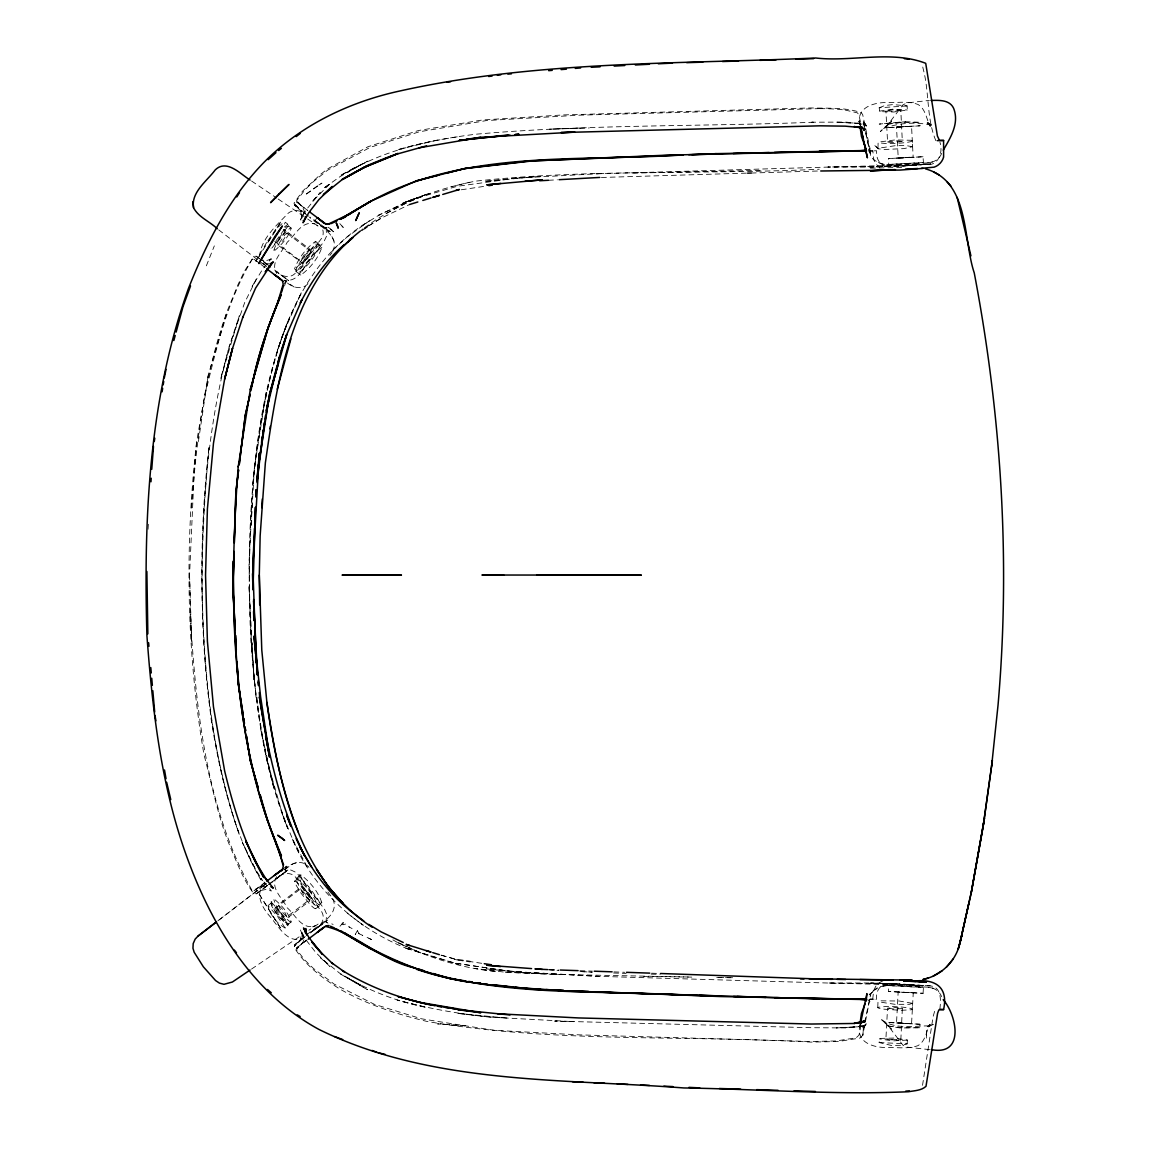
<?xml version="1.0" encoding="UTF-8"?>
<svg xmlns="http://www.w3.org/2000/svg" width="1150" height="1150" viewBox="0 0 1150 1150"><rect width="100%" height="100%" fill="white"/><g stroke="black" fill="none" stroke-linecap="round" stroke-linejoin="round"><path stroke-width="0.75" stroke-dasharray="5 3.75" d="M260.748 729.589L274.074 788.814C255.013 721.05 250.398 650.152 249.363 580.074L249.377 574.928C250.427 489.656 255.846 402.155 287.558 322L277.423 350.276L288.808 319.269L301.501 292.229L283.288 333.155C250.283 430.459 246.416 534.621 250.614 636.439C255.343 701.141 263.206 766.719 287.313 827.425M315.632 241.313L320.304 245.482C315.387 255.588 308.387 266.024 299.101 272.363L294.544 268.87C298.368 258.29 306.418 247.768 315.632 241.313L312.843 247.839M866.295 1023.744L863.434 1028.416L862.816 1035.23L870.809 993.873L863.377 1028.043L862.816 1035.23L859.999 1038.033L838.551 1041.497L810.937 1042.116C683.244 1034.986 553.969 1043.079 427.426 1021.531C396.98 1014.286 367.425 1004.683 340.098 989.187C322.575 978.247 305.152 965.253 294.199 947.413L294.731 944.739L304.506 936.891L294.386 946.191L300.265 939.766L301.904 932.722L302.263 936.56L301.631 932.377L303.945 937.566L300.164 929.574L305.914 939.837M321.784 902.664C318.464 891.839 309.868 881.648 300.797 874.906L296.024 878.571C299.014 889.381 307.452 898.711 315.963 905.855L317.414 906.013L321.784 902.664C312.484 896.396 305.799 886.161 300.711 876.242L300.797 874.906M877.766 1007.314L877.996 1001.779L880.857 1000.831L899.329 1001.018L912.496 1003.332L912.252 1009.254L911.274 1009.786L900.694 1010.318L884.106 1009.182A16.848 1.725 2.9 0 1 877.781 1007.314L887.901 1006.351L900.709 1006.969A17.279 1.782 3 0 1 911.634 1008.737L912.252 1009.254M189.549 575.029L191.633 641.988L189.549 575.029L194.264 470.853L196.578 442.046L208.193 375.245L227.226 311.003L238.007 284.611L244.504 271.084L253.906 256.407L256.249 256.22L260.935 259.598M251.16 525.248L254.337 468.165L266.196 392.337M285.085 927.978L277.725 916.679L267.979 905.625C269.963 914.652 276.934 923.68 285.085 927.978L288.061 924.83L280.384 912.712L272.262 903.857L270.998 903.282L267.979 905.625M900.824 1039.859L902.348 1008.579L895.749 1007.616L887.541 1008.133L885.902 1038.939L894.815 1040.319L900.824 1039.859L885.902 1038.939M939.852 1009.211C940.887 1000.687 941.821 986.973 930.235 985.866L884.594 983.595L833.161 983.178L596.519 976.292L510.629 971.419L453.905 962.981L404.484 947.83L458.663 964.189L453.919 962.981L511.204 971.477L598.992 976.336M317.414 244.044C314.41 254.797 305.943 263.997 297.606 271.271L296.053 271.544A17.078 2.803 -52.5 0 1 300.136 262.186L306.935 252.943L315.963 244.202L317.414 244.044L321.827 247.379C318.334 258.146 309.939 268.525 300.754 275.137L296.053 271.544M860.071 1024.391C855.341 1041.972 872.606 1047.736 887.053 1047.506C897.288 1047.319 908.011 1049.159 917.901 1045.681C925.52 1041.325 926.181 1031.564 929.904 1024.449L927.461 1028.258L930.465 1024.837L926.886 1027.568L933.254 1024.42L927.144 1026.562L933.254 1024.42M907.178 1043.855L907.364 1040.06L894.01 1038.062L879.693 1038.436L879.117 1042.547L891.236 1045.422L901.643 1045.293L907.178 1043.855L879.117 1042.547M902.923 1023.126L888.116 1022.479L887.829 1025.958L900.148 1027.985L919.77 1027.741L919.986 1024.247L896.526 1022.939L898.164 992.004L913.258 992.809L911.562 1023.759L904.001 1023.443M252.224 502.967L249.004 562.681L249.363 580.074M148.048 529.273L148.364 524.055M923.076 993.312L923.421 987.519L902.319 986.211L888.806 985.622L888.447 991.487L923.076 993.312L888.447 991.487M191.461 508.07C196.391 441.356 204.384 374.253 227.226 311.003M196.578 442.046C184.776 545.991 186.372 651.475 203.981 754.659C212.419 786.197 218.141 818.656 231.049 848.815C237.59 864.096 243.469 880.081 253.618 893.392L256.306 893.823L267.562 885.486M270.998 903.282L271.846 906.387L278.588 916.363L287.989 925.822M274.807 241.428L300.524 261.05L304.319 254.495L309.652 249.133L284.165 229.583L283.216 229.885M872.749 999.12L873.598 990.783L875.653 986.441A15.007 15.007 0 0 1 883.071 980.821M273.858 250.341C276.359 241.572 283.159 234.068 290.03 228.232L291.223 228.131C288.722 236.886 281.937 244.404 275.051 250.24L271.041 248.199M309.652 249.133L306.619 254.653L300.524 261.05M298.942 878.226L299.388 874.747C297.735 890.071 339.854 927.087 308.617 886.65M252.698 484.236C264.471 389.419 280.054 275.051 369.438 220.843L347.027 237.044L332.594 250.298M198.404 441.571L208.193 375.245M922.53 1085.341L933.053 1016.859L935.022 1009.872M861.134 1024.995L858.935 1035.23L856.161 1037.789L836.251 1040.966L810.391 1041.497L579.399 1034.871L494.558 1030.328L450.642 1023.5L421.418 1018.785L374.339 1004.295L334.19 984.127L313.418 968.429L305.224 960.466L296.916 950.188L296.7 947.83L303.011 942.727L296.7 948.851L302.738 942.655L305.44 936.316M860.344 1024.147L859.611 1027.539L860.717 1024.837M204.973 394.996C216.301 348.68 227.154 300.739 252.094 259.512L254.078 259.239L256.953 261.323M326.011 922.458L326.6 914.121L324.645 909.477L299.144 875.61L295.593 872.217L291.309 870.191A15.022 14.936 52.8 0 0 286.839 869.601M287.112 233.278L311.434 251.836L309.106 256.551L303.025 263.508L277.826 245.022L285.013 234.571A7.561 1.222 -52.7 0 1 287.169 233.809L282.986 240.638L277.826 245.022M291.223 228.131L288.348 225.903L284.064 232.904L272.004 247.911M302.033 263.551L305.728 257.054L311.434 251.836M284.567 283.892L285.344 281.261M284.539 285.947L286.005 281.276L285.43 278.228L276.546 271.644C281.721 277.021 291.309 278.933 296.211 272.147L321.583 238.366C325.781 231.797 321.296 223.804 314.971 220.642L317.228 217.638M302.292 886.219L304.362 891.121L311.161 898.366L309.077 893.478L302.292 886.219L278.243 904.777L280.744 910.441L286.853 916.866L311.161 898.366M284.165 229.583L275.727 241.155M206.353 265.822L214.331 245.87M284.467 224.092L285.243 222.237L287.946 224.264L287.155 227.312L274.347 244.318M276.719 876.587C269.56 887.973 282.742 898.337 287.198 907.796C295.176 914.667 301.717 929.789 314.582 926.095L312.757 926.871L318.435 923.867L308.832 930.278M268.439 241.615L277.337 227.959M941.663 153.324C939.564 159.218 933.699 162.553 927.676 162.883L891.782 164.982C883.444 165.284 875.136 162.509 869.903 155.71M879.175 107.784L884.753 105.541L893.076 104.564L907.12 105.929L907.336 109.983L893.852 112.01L879.721 111.622L879.175 107.784L907.12 105.929M332.623 251.491C340.659 235.606 318.823 225.831 309.408 217.235M286.853 916.866L284.338 911.202L278.243 904.777M912.511 146.711L905.754 145.547L895.246 145.705L877.982 148.292L878.126 142.14L895.117 139.912L911.289 140.286L912.252 140.803L912.511 146.711L903.9 148.623L884.666 149.471L878.514 148.824L874.072 144.929L878.514 148.824M902.348 1008.579L894.139 1009.082L887.541 1008.133M285.401 871.858L285.861 868.049M268.626 884.666L284.841 872.275L286.019 870.665L285.257 868.739M329.877 255.429L331.976 252.698M868.279 150.161L869.917 148.206L862.687 114.641L861.35 112.714C845.193 107.108 827.583 108.459 810.764 107.942L563.5 114.914L482.598 119.959L418.485 130.511L368.029 146.711L328.023 168.633L320.893 174.053L302.464 191.274L294.026 203.147L294.644 205.304L301.702 211.341L294.026 203.147L300.739 211.284L302.234 220.771M888.303 124.099L891.581 120.98L880.311 131.589L888.303 124.099L902.994 104.794L907.149 102.911L929.358 100.409M865.878 1024.003L862.615 1027.899L865.849 1024.923L858.245 1026.777L836.395 1027.942L865.217 1026.073L845.969 1027.928L811.641 1027.712L554.616 1021.099L573.85 1021.66L488.923 1017.074L457.01 1013.294L506.402 1018.038C469.473 1016.197 432.745 1009.527 397.037 1000.126L426.837 1007.529C398.791 1001.952 371.551 991.846 346.84 977.443L361.172 985.378L339.696 973.216L320.505 957.749L329.949 966.503L315.632 952.329L307.007 941.217M907.364 1040.06L892.673 1040.894L879.304 1038.881M300.279 264.284L294.544 268.87M278.286 227.024L282.584 223.172L285.243 222.237M307.956 283.705C301.343 291.238 290.404 286.781 284.639 280.499M869.271 994.822L877.321 987.893L869.271 994.822C874.805 987.936 883.042 984.659 891.782 985.076L927.734 987.174C933.714 987.519 939.521 990.826 941.62 996.648M284.323 227.024L287.946 224.264M912.496 1003.332L909.477 1004.295L895.246 1004.352L877.996 1001.779M360.065 231.265L363.026 228.764M912.252 140.803L911.634 141.321A17.279 1.768 -3 0 1 900.694 143.089L887.814 143.692L877.766 142.744M288.363 924.154L291.209 921.941C288.765 913.172 281.923 905.654 275.051 899.818L271.026 901.859C273.369 910.857 280.011 920.072 288.363 924.154L278.516 909.866L271.026 901.859M219.176 919.842L265.722 884.062M284.064 869.961C290.303 863.219 302.321 858.533 308.976 867.316M217.925 920.791L266.239 883.66M266.527 883.387C253.417 891.092 261.841 907.364 269.416 915.817C277.739 925.031 288.621 946.45 303.945 937.121M284.783 869.4L293.523 863.521L298.281 862.241M274.778 908.601L300.366 889.036L306.116 894.714L309.796 900.896L284.194 920.489L280.226 917.024L274.778 908.601L278.774 912.094L284.194 920.489M306.676 935.022C316.236 925.348 340.788 915.874 332.695 898.667M267.274 885.687L260.59 890.56L266.053 889.424L271.443 891.006L260.892 878.241L262.358 880.512L252.181 863.636L242.377 842.49L260.777 879.865C233.306 831.738 220.642 776.954 211.643 722.775C199.568 631.062 198.619 537.984 209.084 446.056C197.124 575.575 196.722 710.111 239.243 834.526C210.105 751.41 202.946 662.501 201.868 575C202.572 498.209 208.811 420.857 229.267 346.581L220.527 379.184L239.387 315.646L229.195 346.61L244.706 302.551L256.306 279.177L252.123 286.436L262.444 269.531L271.184 258.721L268.726 260.734L271.213 259.152L266.283 260.59L261.251 259.828L263.796 260.978M268.985 884.408L288.866 869.242L276.589 878.485C281.649 872.792 291.281 871.254 296.211 877.896L321.698 911.763C325.68 918.39 321.31 926.239 314.971 929.416L323.869 922.774M315.632 908.744L320.203 905.251M294.501 881.188L295.751 881.533A17.351 2.228 52.7 0 1 307.424 894.427L313.159 902.75A17.351 2.243 52.3 0 1 309.436 903.742L300.322 892.328L294.544 882.424L294.501 881.188L299.101 877.694L300.207 877.996A17.293 2.171 52.6 0 1 308.631 886.708M190.167 614.431C196.018 708.084 205.361 807.113 252.094 890.531L253.992 890.833L264.716 882.769M253.992 890.833L265.348 882.266M284.194 868.063L286.752 866.151L284.352 867.948M256.306 893.823L270.581 883.056M272.004 881.978L284.841 872.275M294.731 944.739L304.621 937.264M310.284 932.981L327.348 920.086L310.213 932.693L324.889 922.487M296.7 947.83L306.705 940.312M306.777 940.125L302.579 943.259L306.834 940.082M361.732 230.819L365.829 227.772M364.507 227.772C397.196 203.55 436.109 188.715 475.87 181.111C589.777 168.705 704.964 174.714 819.246 169.222M251.505 969.076L302.953 934.26M285.229 227.369L288.348 225.903M362.135 225.616L379.586 214.763L411.686 199.654L429.022 193.43L402.342 203.291L429.022 193.459M368.604 225.889L381.326 218.083L409.573 204.513M368.719 225.759L381.326 218.083M257.916 887.915L262.301 885.586L259.728 886.779L268.381 886.046M386.026 213.569L406.654 202.831L425.241 195.141M516.566 178.121L456.996 186.343L411.686 199.654L378.652 215.179L379.586 214.763M883.516 128.469C899.099 122.719 917.254 121.483 933.326 125.681L926.886 122.489L930.465 125.221L927.36 121.67L930.264 126.399C926.296 119.154 925.793 108.905 917.944 104.434C908.169 100.826 897.474 102.853 887.311 102.537C872.836 102.321 855.284 107.927 860.056 125.666M321.827 247.379C312.484 253.604 305.799 263.911 300.696 273.815L300.754 275.137M879.333 111.176L892.817 109.164L907.336 109.983M402.342 203.291L411.686 199.654M887.857 124.099L905.409 121.756L919.813 122.317L919.971 125.81L902.923 126.931L888.001 127.593L887.857 124.099L902.606 122.331L919.813 122.317M900.795 110.285L893.306 111.349L885.902 110.831L892.328 109.854L900.795 110.285L902.333 141.479L892.616 142.557L887.57 141.953L885.902 110.831M596.505 173.837L834.325 166.908L883.861 166.463L925.06 164.493C937.897 166.894 943.532 152.878 939.938 142.255M320.203 244.806C310.859 251.117 303.873 261.553 298.986 271.702L299.101 272.363M887.57 141.953L897.273 140.861L902.333 141.479M469.904 182.232L450.872 186.774M437.316 140.07L397.066 149.917C422.697 142.356 449.018 137.583 475.511 134.248C588.426 124.171 702.003 126.701 815.163 122.159L811.756 122.202L845.983 122.116L865.619 123.984L836.395 122.116L858.245 123.266L866.697 125.479L864.484 124.085L866.726 127.291L862.96 120.405M927.676 162.883L933.498 161.719M457.24 136.836C418.887 142.772 380.391 152.433 346.854 172.615L359.102 165.715L339.868 176.755L323.207 188.6L330.481 183.324L311.822 201.983L320.232 192.582L306.116 209.947L300.409 220.009L303.945 212.491L301.631 217.666L302.177 215.036L302.206 217.896M910.196 157.219L888.447 158.571L888.777 164.421L923.436 162.538L923.004 156.745L898.251 158.082L896.482 127.104L899.674 126.859M896.482 127.104L911.548 126.284L913.172 157.234L888.447 158.571M888.016 983.739C879.951 983.667 875.495 992.019 876.487 999.307L870.291 999.005M269.761 263.81L259.397 263.724M461.308 189.779L485.961 186.099M327.146 227.858L323.797 227.269L314.971 220.642M888.001 127.593L903.268 126.658M925.98 164.349L930.594 163.774L870.622 167.095L827.914 167.052L923.809 164.579L870.622 167.095L899.889 166.333L925.98 164.349L899.889 166.333M516.508 178.121L484.265 181.484L540.371 176.281L516.508 178.121L598.503 173.736M900.177 122.073L879.232 124.085L905.409 121.756M883.861 166.463L930.451 164.234M911.548 126.284L904.762 126.73M923.436 162.538L888.777 164.421M923.004 156.745L905.754 157.838M900.508 126.716L919.971 125.81M548.464 180.277L557.376 179.817M903.325 157.852L898.251 158.082M929.128 1025.858C913.431 1025.829 893.09 1029.983 880.325 1018.541L891.581 1029.078L883.631 1021.66M580.692 128.024L549.585 129.174L589.202 127.981M911.03 157.306L913.172 157.234M923.421 987.519L888.806 985.622M601.407 177.474L749.987 173.032M751.18 173.046L819.792 170.947M870.435 168.173L903.986 167.382M632.701 173.118L760.926 170.373M929.602 1049.634L907.149 1047.147L902.98 1045.264L888.303 1025.958M874.043 999.192L864.814 999.307M851.661 166.621L873.195 166.347M919.77 1027.741L902.807 1027.726L887.829 1025.958M819.964 108.603L579.399 115.173L486.752 120.534L419.319 131.776L370.185 147.358L327.692 170.128L313.433 181.556L305.037 189.807L296.556 200.675L296.901 202.299L307.28 210.177M930.235 985.866L870.536 982.962L827.727 983.006L923.321 985.464M868.02 151.024L874.043 150.866M919.986 1024.247L888.116 1022.479M552.086 974.309L691.984 977.083M718.822 977.514L733.125 977.73M643.698 976.336L691.797 977.112M716.738 977.514L732.766 977.759M613.582 973.015L626.175 973.389M651.116 974.122L660.244 974.395M549.47 969.651L558.426 969.967M579.902 970.701L592.437 971.146M613.928 971.894L624.666 972.268M651.518 973.188L660.474 973.504M896.526 1022.939L911.562 1023.759M873.957 983.595L924.629 985.507L884.594 983.595M505.324 972.253L561.128 974.639L505.324 972.253L474.95 968.473L496.987 971.592C466.339 968.818 436.396 960.121 408.365 947.586M548.262 969.766L558.814 970.356M579.931 971.534L592.25 972.21L579.701 971.506M549.427 969.795L558.325 970.298M905.697 992.479L898.164 992.004M906.631 992.364L913.258 992.809M510.629 971.419L542.053 973.863L486.277 968.861L511.204 971.477M291.209 921.941L290.03 921.826C283.173 915.989 276.331 908.471 273.887 899.702M891.782 164.982L882.97 164.206L877.163 162.078M309.796 900.896L304.017 895.174L300.366 889.036M845.193 110.069L857.411 112.858L858.935 114.827L861.005 124.43M296.024 878.571L297.577 878.801C305.9 886.032 314.453 895.232 317.414 906.013M441.011 955.161L457.786 959.747M468.107 961.271L483.661 963.599M933.498 988.324L927.734 987.174M454.279 959.215L457.082 959.948M441.442 955.204L459.899 960.681M929.128 124.2L927.144 123.51L933.326 125.681M886.42 166.232C878.916 165.14 875.984 157.536 876.544 150.736L870.291 151.053L872.807 150.923L873.856 160.008L876.012 164.091L879.592 167.483M331.746 923.881L333.112 924.399M324.889 227.571L310.385 217.178M408.408 947.471L421.346 953.163L395.284 941.189M408.192 949.023C356.859 928.927 313.073 889.467 291.913 838.106L308.531 869.371M392.869 939.866L397.253 942.353M867.589 999.738L870.018 1001.319M251.591 181.024L276.676 198.016M278.156 199.022L306.202 217.997M307.668 219.003L318.004 225.989L312.929 223.301L314.611 223.934C301.731 220.268 295.176 235.376 287.198 242.248C282.742 251.721 269.531 262.114 276.748 273.484M361.431 923.896L363.314 925.276L347.027 913.014M294.242 287.069L284.869 280.715M308.027 216.2C302.867 210.838 294.084 208.092 287.917 213.454C276.431 225.673 260.274 239.373 259.598 257.183M284.812 277.754L288.722 280.686L272.176 268.151M296.901 202.299L308.243 210.867M294.644 205.304L308.962 216.099M256.249 256.22L261.97 260.533M263.393 261.611L270.537 266.987L263.709 261.711M254.078 259.239L259.742 263.522M261.151 264.586L265.406 267.806M263.752 261.74L270.768 267.073M266.556 266.685L261.122 261.208M218.687 229.842L266.397 266.498M327.951 923.191L326.428 921.969L326.959 922.731M301.645 205.951L296.556 200.675L302.608 207.201L305.512 213.9M327.865 892.026L332.062 897.532M935.841 140.645C926.383 118.464 929.459 91.871 923.119 68.669L922.142 64.055M860.732 125.407L858.748 121.44L860.272 124.559M334.089 241.141L331.919 236.569M256.896 697.159C263.106 750.605 275.094 803.85 298.799 852.423M283.259 816.859L287.831 828.69L283.245 816.859L265.88 756.441M860.344 125.048L859.438 121.814L861.034 126.126M859.438 121.814L860.444 125.379M865.447 131.589L870.823 156.314L864.728 128.268M864.34 126.514L863.204 121.253L865.073 129.864M326.111 227.528L326.571 236.138L323.984 241.514L298.482 275.31A15.281 15.209 -53.1 0 1 284.582 280.269M256.019 697.36L253.273 666.756L254.021 679.837L252.022 642.318M869.917 148.206L870.306 153.985M252.051 643.209L254.021 679.837M251.634 635.159L248.975 585.134L251.764 653.272M312.743 247.926A17.336 2.127 -52.6 0 1 300.322 264.227M819.921 108.661A36.441 5.003 -1.1 0 1 844.934 110.098M926.555 1030.271L926.339 1038.565L926.555 1030.271M357.363 930.681L355.235 934.548L356.5 932.679L362.782 935.41L359.001 933.527L357.363 930.681M266.613 242.564L255.818 261.251L281.276 221.274L266.613 242.564M343.232 922.53L339.667 926.656L343.232 922.53M317.414 185.883L304.879 195.083L321.957 183.109L317.414 185.883M329.188 230.992L330.151 231.265L329.188 230.992M353.984 168.015L339.868 175.792L367.799 161.158L353.984 168.015M345.589 924.054L342.973 924.773L342.341 923.781L345.589 924.054M887.599 985.507L881.058 986.254L891.782 985.076L887.599 985.507M899.889 983.724L870.536 982.962L922.932 986.01L899.889 983.724M465.132 1025.843L437.431 1023.859L465.132 1025.843M352.101 928.611L348.694 926.684L352.101 928.611M371.565 939.593L366.289 936.977L371.565 939.593M406.798 946.752L398.705 943.187L406.755 946.852M367.454 989.69L340.745 974.179L367.454 989.69M328.037 230.489L323.797 227.269L328.986 231.423L328.037 230.489M332.178 230.259L327.822 226.924L333.514 231.797L332.178 230.259M343.189 227.369L339.638 223.416L343.189 227.369M280.399 927.863L255.846 888.878L280.399 927.863"/><path stroke-width="1.5" d="M372.039 927.159C297.562 878.586 279.321 783.826 266.886 702.363L261.783 650.081L259.296 575.115L260.144 535.871L265.348 462.99C277.164 381.196 290.691 286.005 360.065 231.265M234.039 551.411L232.904 588.714L235.204 629.869M234.312 542.527L235.836 492.775L238.596 470.019M305.627 932.449L305.756 928.524L305.857 933.124M234.025 551.914L232.889 587.564L235.132 628.188M234.298 543.001L235.937 491.294L238.553 469.962M255.487 507.409L253.014 588.671M255.875 496.8L256.119 489.742L255.889 495.003M254.466 528.439L252.813 567.151L253.057 588.771M254.768 521.41L255.357 507.323M921.279 168.331L934.188 167.153A14.821 14.821 0 0 0 943.604 157.09L943.589 140.458L939.478 140.429L937.408 136.031L925.721 63.307C891.351 50.025 851.546 62.114 815.738 58.003C677.149 64.285 536.346 60.619 400.157 90.922C349.37 101.89 300.696 125.206 263.911 162.409C229.31 197.987 206.526 242.808 188.428 288.549C148.623 399.582 143.606 518.981 146.927 635.777C152.778 714.15 161.963 793.284 190.656 867.028C215.711 932.19 256.091 995.268 318.924 1029.422C431.437 1084.809 562.106 1078.556 683.804 1087.957C758.669 1089.079 833.621 1095.059 908.5 1091.738C914.451 1090.617 921.322 1090.646 926.009 1086.304L937.581 1013.38L938.846 1009.93L943.589 1009.585C948.621 986.571 934.749 978.391 912.884 981.209M860.157 1022.666L861.465 1013.38L865.188 1003.49M261.826 507.682L262.301 498.971M238.251 466.095C228.663 596.562 229.252 733.671 281.175 856.06M150.966 481.793L151.196 478.242M151.743 469.329L153.482 446.444M255.803 496.714L256.436 489.684M257.068 482.669L258.793 463.335L258.132 468.625M259.268 458.074L259.584 454.552M258.189 466.21L259.368 453.201L252.813 567.151L256.249 662.616L255.932 659.079M256.967 479.536L257.744 471.098M257.068 479.176L257.787 472.147M259.382 456.32L259.728 452.798M239.229 464.758L245.18 415.739L249.924 394.982M239.214 464.629L245.338 414.877L250.139 394.191M257.068 481.045L263.465 431.077M263.911 427.642L264.572 422.496M265.003 419.074L265.449 415.639M991.631 765.986L998.027 705.238C1010.663 560.898 1001.305 415.064 974.237 272.852C962.78 238.855 969.852 181.341 925.462 168.834M262.301 438.179L258.218 467.633L269.574 394.335L277.035 365.873M262.789 434.714L263.264 431.25M263.982 426.061L264.471 422.596M983.106 826.778L992.378 760.452L983.106 826.778L971.362 892.069L959.776 943.762C955.621 961.472 940.772 975.933 922.918 979.484M269.948 428.878L270.322 426.276M261.625 440.436L262.157 436.899M262.703 433.363L263.235 429.827M238.179 466.886L250.369 389.16L267.993 328.023L277.466 303.054L283.216 284.151L282.382 280.658L266.814 268.87M154.272 441.499L154.79 438.207M162.107 391.819L162.653 388.355M163.199 384.891L163.746 381.426M164.292 377.962L166.031 369.38M261.496 442.362L269.114 397.167M971.362 892.069L984.472 818.182L971.362 892.069L959.776 943.762L968.961 902.693M267.993 402.098L266.34 410.55L269.574 394.335L278.343 363.831M305.656 216.559L303.068 222.784L308.991 212.376L318.823 199.683L332.264 186.444L323.294 194.81L341.449 180.191L367.655 165.413L348.723 175.749M860.703 1022.451L866.913 993.629L866.252 1001.104L864.153 999.652L858.288 999.12M251.908 386.342C257.6 354.358 269.215 324.027 281.175 293.983M250.944 390.741C256.853 359.706 266.369 329.547 278.918 300.581M266.081 412.217L279.277 357.549L277.912 362.523M277.251 389.189L290.907 338.876M173.837 340.558L175.217 335.484M176.137 332.091L183.008 306.691L190.541 285.976M281.664 292.1L283.346 286.12M250.254 389.677L267.993 328.052L280.571 295.119M269.574 394.335L286.781 334.506L302.119 299.359L300.294 302.939C311.492 281.204 325.579 260.633 344.281 244.648M217.278 228.764C209.818 221.461 198.346 217.264 193.531 207.632C190.943 192.136 207.043 181.01 215.222 169.912C226.766 158.714 240.494 174.153 250.111 180.032M278.889 358.225L286.681 334.592L281.204 350.879M279.507 299.115L281.276 294.716M943.288 150.176C950.576 137.54 959.574 123.323 953.594 108.229C949.598 99.647 938.989 100.237 931.04 100.452M236.799 196.952L239.502 192.596M953.221 958.913L946.479 967.092M268.194 159.663L275.957 152.691M216.502 921.883L198.03 936.071L195.169 939.09L193.2 943.575L192.956 948.261L194.178 952.272L203.363 966.805L215.553 980.533L219.434 983.121L223.991 984.314L232.401 982.014L250.039 970.068M343.39 245.956L352.547 237.935M347.904 241.917L352.949 237.533M323.035 927.762L317.242 932.42L324.803 926.727M278.659 150.535L281.376 148.379M296.226 136.591L300.236 133.429M198.03 936.071L216.358 921.998M266.771 881.188L282.397 869.4L283.274 866.396C277.596 841.915 265.19 819.519 260.144 794.794M283.159 868.854L274.332 875.509L277.826 872.879A15.022 14.936 52.8 0 1 282.052 870.492M308.128 939.248L325.277 926.354C357.032 933.829 382.404 961.558 415.409 968.041M364.564 228.663L367.31 226.622M866.266 148.911L864.139 150.406L858.188 150.938L715.458 153.654M942.281 970.629L933.211 976.12M347.616 215.409L357.506 209.171M343.562 217.925L346.265 216.257M358.973 208.294C455.256 148.091 574.827 162.093 682.956 154.948M340.616 219.377L371.076 201.063L416.458 180.78M340.055 219.204L371.076 201.063L346.322 215.51L328.454 224.02L325.277 223.689L309.666 211.931M362.969 167.886L342.168 179.371L370.084 164.349L385.652 158.039L398.073 153.439L362.969 167.886L396.822 154.129L426.564 145.834M865.044 1020.812L860.488 1023.184L865.044 1020.812L854.048 1023.486L865.231 1021.602L853.214 1023.486L811.109 1024.032L578.508 1017.937L497.461 1013.754M331.143 223.589L336.936 220.929M270.868 263.336L273.326 261.884L265.233 271.932L271.918 263.106L255.588 288.132L242.621 317.745L243.038 316.581L232.789 347.659L224.667 378.925L213.469 443.21L207.403 508.889L205.548 575.058L207.403 641.269L213.469 706.862L224.638 770.902C233.522 807.76 244.792 844.517 263.796 877.551L245.712 841.081L255.3 861.594L266.771 880.21L265.233 878.126L273.326 888.174L270.868 886.708M409.573 204.513L417.838 201.983M422.812 200.459L431.077 197.929M439.357 195.399L432.731 197.426L439.401 195.443M442.736 194.451L459.411 189.477L455.989 190.382M415.682 181.111L438.84 175.116M923.464 979.311L927.992 978.089M416.415 180.794L465.376 168.346L528.224 161.086L667.388 155.135L865.907 150.751M447.494 172.931L464.801 168.561L533.629 160.784M418.959 147.833L480.585 137.296L574.856 132.135L561.027 132.537M488.836 185.682L492.301 185.164M447.091 82.268L450.556 81.779M488.678 76.504L492.143 76.029M497.346 75.311L500.811 74.822M463.019 139.725L459.511 140.214L509.996 135.096M466.526 139.251L480.585 137.296M865.404 150.506L774.525 152.375M459.411 140.386L497.303 136.261M500.796 183.411L486.766 184.848L542.254 179.86L525.061 181.24M507.869 74.132L511.419 73.83M548.679 70.667L552.23 70.366M561.099 69.604L566.418 69.158M575.288 68.396L580.621 67.951M497.677 135.973L508.185 135.096M905.769 1091.12L909.276 1090.832M923.048 168.389L900.105 170.071L820.726 170.991M326.054 925.779L329.015 925.563M539.623 180.766L548.464 180.277M559.072 179.688L599.768 177.431M591.229 67.275L600.056 66.829M614.172 66.082L624.752 65.536M635.346 64.989L649.462 64.256M658.289 63.796L672.448 63.121M943.589 140.458L937.193 140.645M894.93 169.611L870.32 170.818L895.447 169.654M905.467 169.107L917.772 168.504M532.579 160.856L598.561 158.269M601.364 158.139L625.312 157.219M630.66 157.004L652.064 156.156M660.201 155.825L683.373 154.919M688.721 154.704L716.263 153.64M686.751 62.675L702.837 62.158M722.488 61.539L738.573 61.036M760.021 60.346L776.106 59.843M795.771 59.211L813.639 58.65M747.615 173.161L751.18 173.046M691.926 154.689L722.459 153.841M733.226 153.539L769.149 152.533M561.243 132.552L820.079 125.824L845.221 126.155L862.658 127.751L854.048 126.558L860.904 127.779M931.256 1049.605C965.037 1056.246 956.829 1015.277 943.201 999.681M819.432 151.124L829.164 150.981M864.915 999.077L850.698 999.249M329.705 224.25L326.054 224.279L317.228 217.638L323.481 222.827M849.491 999.12L720.259 996.547L659.712 994.204M864.814 999.307L774.654 997.654M836.151 150.851L865.131 150.981M809.054 978.751L900.105 979.973L926.411 981.928L921.179 981.726M835.417 999.192L855.542 999.134M503.786 575.086L481.936 575.029L641.341 575.086L536.949 575.014M776.494 997.639L866.094 999.594M825.355 979.211L832.456 979.311M905.309 980.346L912.41 980.447L903.785 980.246M824.478 979.182L831.464 979.297M837.143 979.354L845.739 979.498M903.67 980.303L912.41 980.447M800.472 978.851L804.023 978.909M859.941 979.57L893.262 980.087M685.141 995.095C571.363 988.482 443.9 1002.383 345.302 933.182M692.3 995.296L717.37 996.015M733.484 996.475L765.699 997.395M615.509 992.809L567.309 990.725M622.668 993.025L653.071 993.945M660.229 994.161L685.271 994.908M699.574 995.339L717.471 995.871M737.15 996.461L765.771 997.323M819.389 998.962L570.975 991.286C519.009 987.404 466.325 986.341 416.473 969.277M719.311 1088.489L740.672 1089.151M756.686 1089.639L778.047 1090.301M794.075 1090.804L815.422 1091.465M535.296 969.019L547.673 969.594M560.208 970.025L578.119 970.643M594.234 971.204L612.131 971.822M626.462 972.325L649.736 973.13M660.474 973.504L825.197 979.225M904.087 981.008L926.411 981.928M903.771 981.051L915.961 981.525M599.164 991.861L620.54 992.694M629.438 993.039L654.364 994.003M563.558 990.466L533.298 989.288L515.674 987.275M570.688 990.754L588.484 991.444M904.389 980.821L925.189 981.784M904.001 980.777L907.551 980.95M572.384 1081.719L583.151 1082.236M593.918 1082.754L604.67 1083.271M617.234 1083.889L627.986 1084.407M640.55 1085.011L649.52 1085.442M663.866 1086.146L672.836 1086.578M688.965 1087.354L699.732 1087.886M522.79 988.238L492.933 985.09M526.341 988.439L540.601 989.23M545.934 989.532L563.759 990.524M900.105 979.973L922.329 981.654M531.559 968.587L486.766 965.209L500.466 966.604M535.138 968.861L542.311 969.407M939.852 1009.211L943.589 1009.585M509.996 1014.961L457.772 1009.686L480.772 1012.747L419.161 1002.254L398.073 996.619L426.291 1004.022L457.341 1009.254M471.629 982.273L464.586 981.467C418.154 973.633 375.906 952.761 336.016 928.639M475.151 982.675L480.441 983.279M494.529 984.874L501.587 985.679M505.109 986.082L512.152 986.872M904.374 58.693L909.018 59.283M457.786 959.747L463.076 960.538M466.613 961.055L470.149 961.587M484.265 963.7L491.323 964.749M465.204 980.878L449.592 978.521L433.291 973.518M468.668 981.41L472.132 981.928M477.336 982.718L480.801 983.25M484.265 983.768L487.729 984.299M438.092 1006.351L441.586 1006.883M445.093 1007.414L448.586 1007.932M452.094 1008.464L455.587 1008.996M434.657 1005.617C402.126 999.451 370.717 987.792 342.427 970.557L344.598 971.98L331.559 962.723L332.652 963.7L318.823 950.36L311.837 941.965L322.532 954.457L309.077 937.782L303.514 927.964L307.107 935.137L305.167 931.141L305.656 933.484M378.35 1052.782L385.049 1054.334M426.118 950.604L431.077 952.114L406.122 944.394L409.573 945.53M432.731 952.631L439.357 954.658M418.643 969.033L423.502 970.528M334.564 1036.553L342.729 1039.571M372.097 1050.467L376.783 1052.193M330.409 926.181L334.607 928.036M403.233 942.497L381.052 931.831L368.791 924.37M939.162 174.972L933.973 172.141M297.246 1014.846L300.179 1016.557M340.716 930.709L371.076 948.994M280.413 278.846L274.332 274.548L283.144 281.204M349.428 910.124L363.831 921.064M352.188 912.223C329.949 894.93 312.958 871.887 299.978 847.047L311.693 867.359M267.504 989.489L271.285 992.766M946.924 181.614L950.878 185.998M234.37 950.087L236.498 952.761M862.917 128.484L864.469 130.496L861.666 126.687M302.119 850.684L304.808 856.046L296.283 838.594L302.119 850.684C279.033 802.427 267.389 749.484 259.368 696.842L269.488 757.088L265.636 735.899L267.907 747.327M281.463 855.758L271.803 832.025M273.556 836.596L283.59 864.929M298.195 832.025C282.152 790.381 272.924 746.479 266.886 702.363M286.781 815.566L290.964 826.419L286.681 815.221M233.004 561.329C233.867 654.163 239.171 749.455 273.542 836.769M866.295 149.572L861.479 136.562L860.157 127.391M957.159 197.383L970.931 255.875M170.775 799.566L166.649 782.259M258.189 787.98L250.341 760.739L246.474 736.173M258.132 787.764L250.269 760.423L246.416 735.756M260.101 794.607L267.979 821.948M860.502 126.313L867.416 157.852L863.822 141.536M860.847 127.909L863.089 138.129M268.554 750.576L269.201 753.839L260.604 696.684L253.963 636.094L255.487 653.775M155.006 715.544L155.926 720.806M164.507 769.968L166.031 778.751M243.167 715.128L238.208 683.546L237.015 662.069M243.728 718.635L244.274 722.143M245.094 727.404L245.654 730.911M243.11 714.624L238.151 682.928L236.986 661.739M243.656 718.146L244.49 723.436M245.036 726.958L245.583 730.48M258.089 681.993L258.463 685.501M192.97 201.681L193.531 207.632M257.054 671.428L257.384 674.949M255.861 654.019L257.729 675.021M258.204 680.268L258.664 685.515M259.296 692.516L259.613 696.009M147.847 633.866L146.884 571.507M148.623 642.749L148.939 646.3M150.808 667.604L151.268 672.937M151.743 678.256L152.361 685.357M152.821 690.69L154.689 711.994M255.861 655.744L256.565 664.499M256.996 669.746L257.428 674.992L253.618 599.538M236.311 649.549L235.506 635.231L236.296 649.376M253.546 600.99L254.394 620.353M254.711 627.397L256.249 662.616M252.497 573.663L252.957 589.821M253.575 611.369L253.848 620.583M259.296 575.115L259.67 604.9M224.667 378.925L232.501 348.263L224.667 378.925M962.162 934.159L958.166 949.167L962.162 934.159M359.131 212.994L355.767 220.484L359.131 212.994M274.793 236.627L258.707 263.522L282.382 225.975L274.793 236.627M279.076 193.962L270.581 202.688L288.981 184.446L279.076 193.962M352.173 237.877L349.428 239.933L352.159 237.906M518.707 134.205L515.229 134.564L518.707 134.205M381.728 575.014L342.053 575.101L401.465 575.072L381.728 575.014M281.549 837.833L277.639 835.216L284.654 840.463L281.549 837.833M343.088 903.483L327.966 886.434L316.408 869.227L328.713 887.412L327.966 886.434L343.088 903.483M337.439 225.458L336.246 222.899L338.186 228.217L337.439 225.458"/></g></svg>
